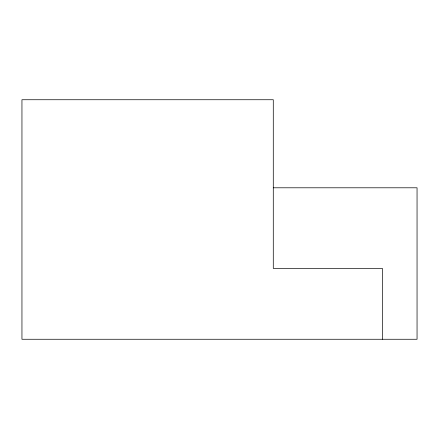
<?xml version="1.0" encoding="UTF-8"?>
<svg xmlns="http://www.w3.org/2000/svg" width="439" height="439" viewBox="0 0 439 439"><rect width="100%" height="100%" fill="white"/><g stroke="black" fill="none" stroke-linecap="round" stroke-linejoin="round"><path stroke-width="0.66" d="M273.283 187.793L417.05 187.793L417.05 339.265L21.95 339.265L21.95 99.735L273.283 99.735L273.283 268.405L382.391 268.405L382.391 339.265"/></g></svg>
